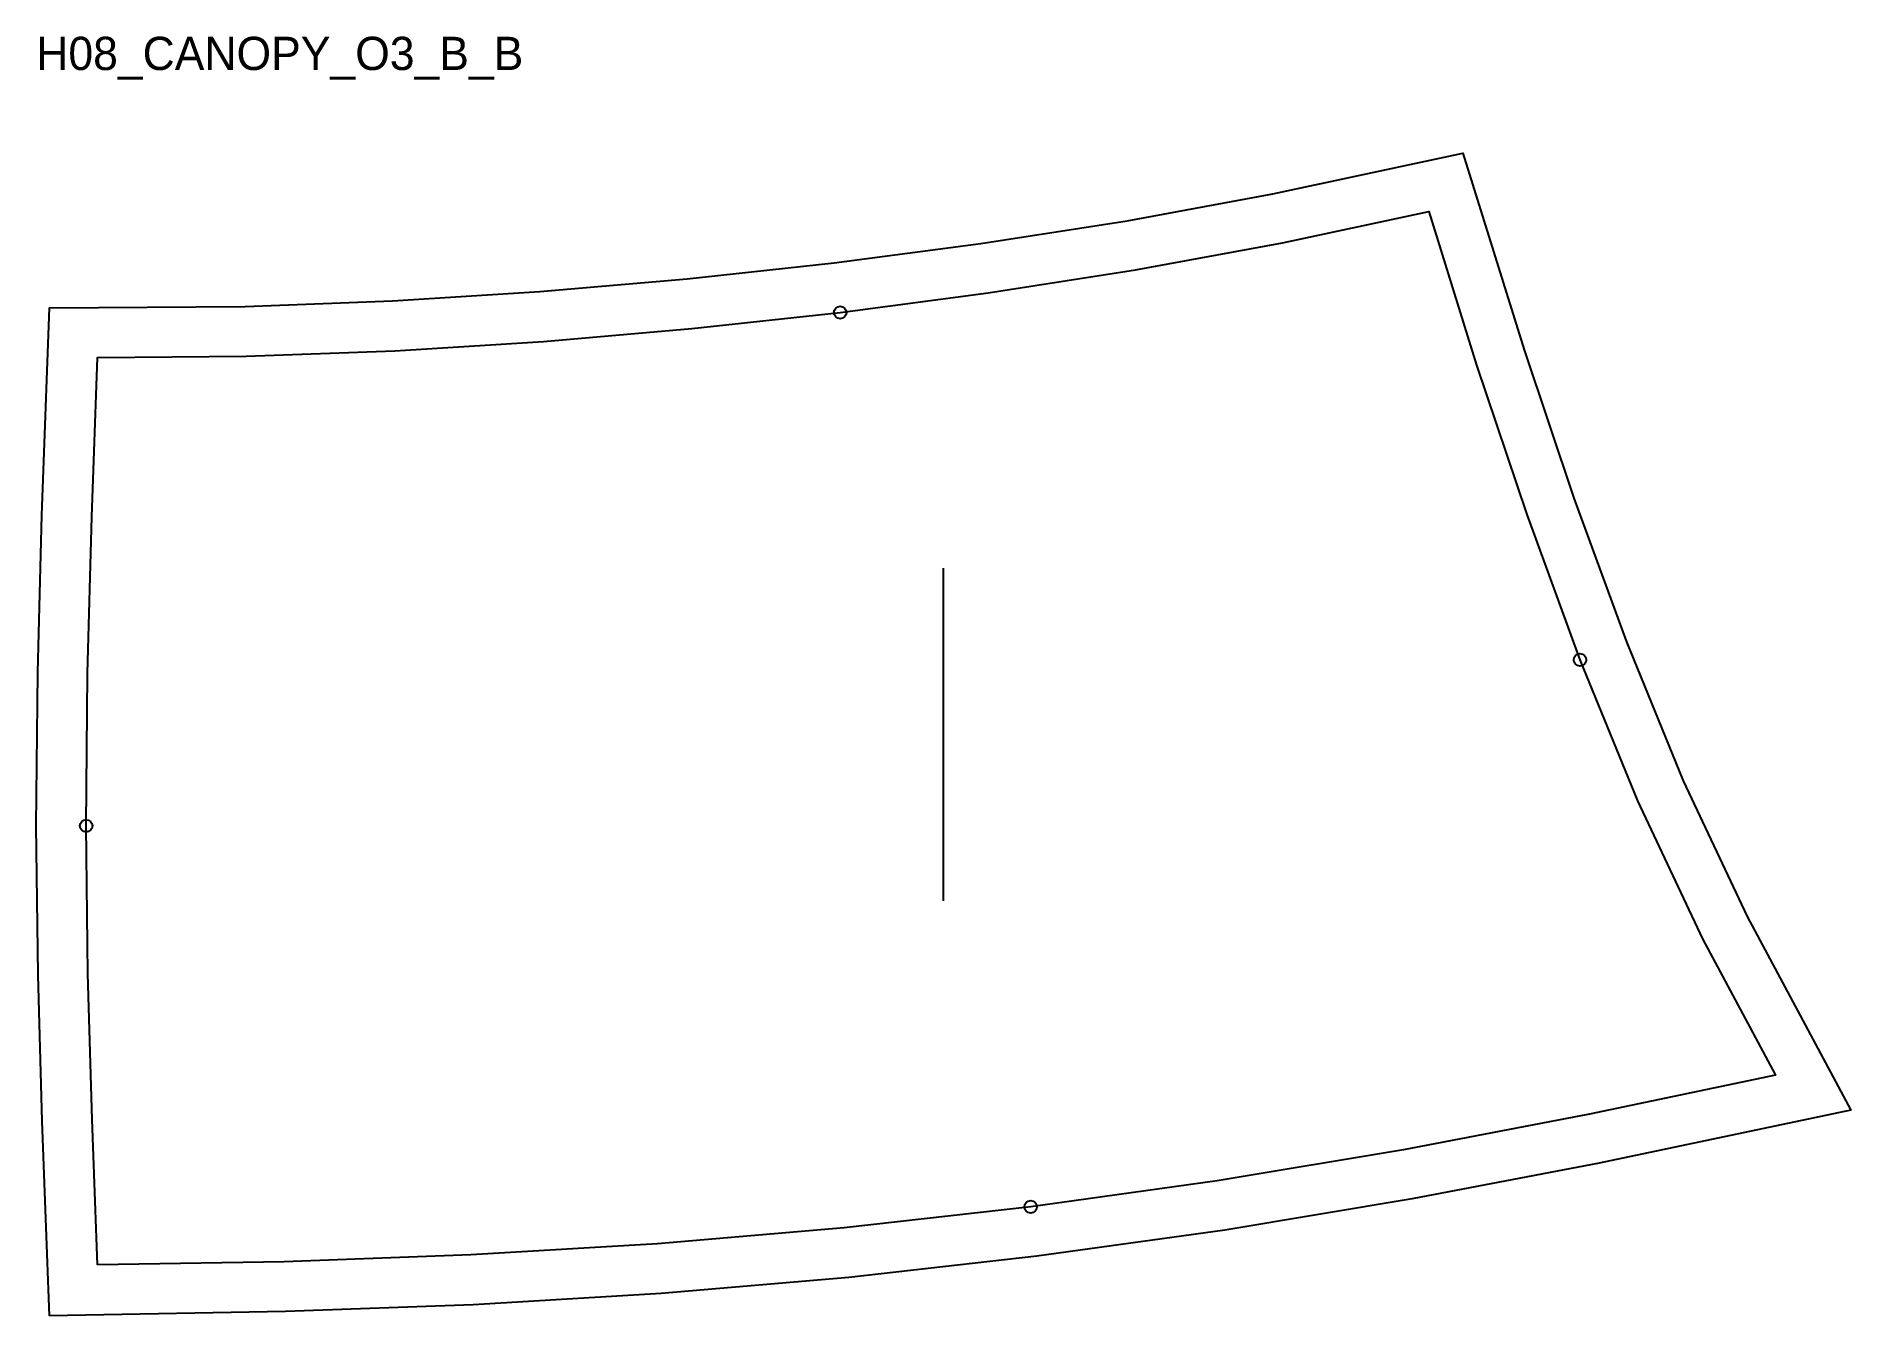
# Model space of a CAD drawing. Header units: millimetres. Extents: x -15 to 422, y -12 to 296.
import ezdxf

# ---------------------------------------------------------------- set-up
doc = ezdxf.new("R2010")
doc.units = ezdxf.units.MM
for name, color, linetype in [('CUT', 1, 'Continuous'), ('GRAIN', 3, 'Continuous'), ('ID', 7, 'Continuous'), ('NOTCH', 2, 'Continuous'), ('SEAM', 5, 'Continuous')]:
    doc.layers.add(name, color=color, linetype=linetype)

msp = doc.modelspace()

# ---------------------------------------------------------------- linework, layer by layer
at = {"layer": 'CUT'}
msp.add_lwpolyline([(-11.55, -12.21), (-13.3, 34.59), (-14.32, 69.81), (-14.74, 105.62), (-14.4, 142.53), (-13.39, 180.39), (-11.57, 230.25), (35.5, 230.62), (70.93, 231.95), (106.37, 234.17), (141.79, 237.22), (177.16, 241.06), (212.45, 245.72), (247.63, 251.23), (282.64, 257.66), (328.35, 267.48), (343.07, 220.19), (355.06, 184.5), (367.72, 149.9), (381.33, 116.49), (396.74, 83.83), (421.64, 37.26), (361.17, 24.51), (316.17, 15.92), (271.08, 8.41), (225.92, 2.1), (180.72, -3), (135.52, -6.87), (90.33, -9.57), (45.19, -11.21), (-11.55, -12.21)], close=True, dxfattribs=at)
at = {"layer": 'GRAIN'}
msp.add_line((203.45, 87.64), (203.45, 167.64), dxfattribs=at)
at = {"layer": 'NOTCH'}
for centre in [(178.59, 229.15), (356.52, 145.58), (-2.74, 105.63), (224.42, 14)]:
    msp.add_circle(centre, 1.5, dxfattribs=at)
at = {"layer": 'SEAM'}
msp.add_lwpolyline([(0, 0), (-1.31, 34.98), (-2.32, 70.06), (-2.74, 105.63), (-2.4, 142.32), (-1.4, 180.01), (0, 218.34), (35.77, 218.63), (71.53, 219.96), (107.26, 222.2), (142.95, 225.27), (178.59, 229.15), (214.16, 233.84), (249.64, 239.4), (284.99, 245.89), (320.15, 253.44), (331.65, 216.5), (343.73, 180.52), (356.52, 145.58), (370.34, 111.66), (386.02, 78.43), (403.52, 45.7), (358.8, 36.27), (314.06, 27.73), (269.26, 20.27), (224.42, 14), (179.54, 8.95), (134.65, 5.1), (89.75, 2.42), (44.87, 0.79)], close=True, dxfattribs=at)

# ---------------------------------------------------------------- texts
at = {"layer": 'ID'}
msp.add_text('H08_CANOPY_O3_B_B', height=8, dxfattribs=at).set_placement((-14.74, 287.48))

doc.saveas('drawing.dxf')
